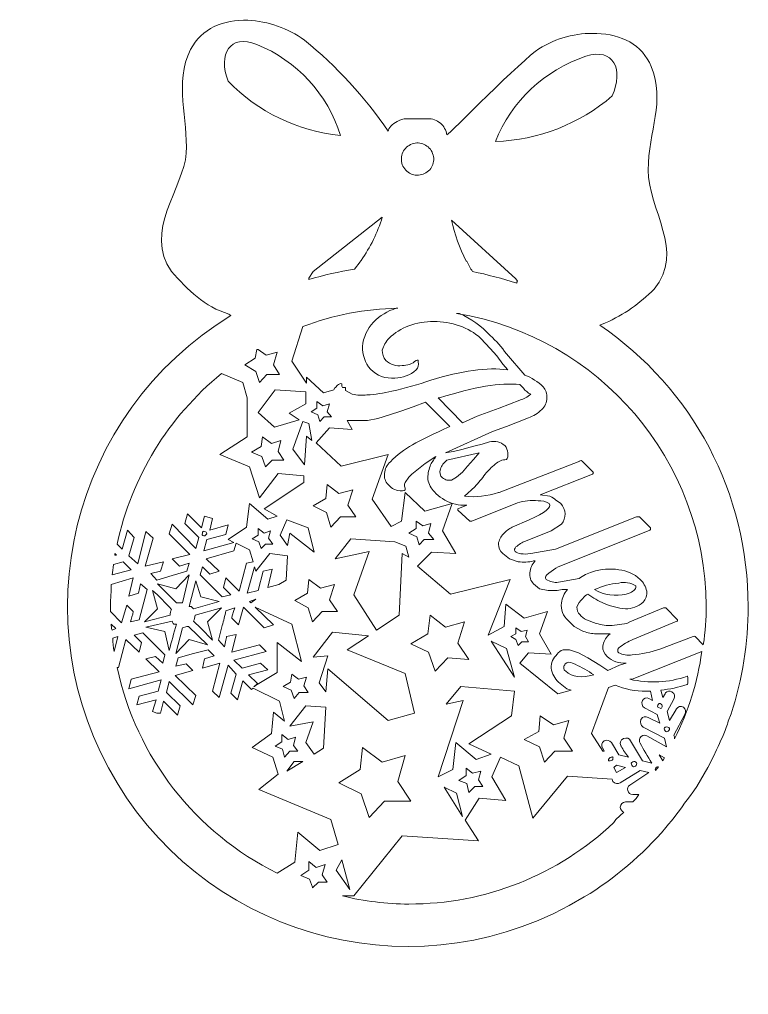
# Model space of a CAD drawing. Header units: millimetres. Extents: x -2.4 to 32.7, y -2.4 to 44.4.
import ezdxf

# ---------------------------------------------------------------- set-up
doc = ezdxf.new("R2010")
doc.units = ezdxf.units.MM
doc.header["$MEASUREMENT"] = 0
doc.layers.add('Layer 1', color=7, linetype='Continuous')

# ---------------------------------------------------------------- blocks, each defined once
blk = doc.blocks.new('block 4')
at = {"layer": 'Layer 1', "lineweight": 0}
for points in [[(8.961, 28.187), (9.031, 28.61), (9.102, 28.61), (9.49, 28.328), (10.019, 28.469), (9.843, 27.869), (10.125, 27.411), (9.525, 27.411), (9.172, 27.023), (8.996, 27.552), (8.467, 27.869), (8.961, 28.187)], [(9.878, 24.871), (9.102, 25.576), (9.913, 26.67), (11.395, 26.564), (11.395, 26), (10.583, 25.541), (11.077, 25.224), (9.878, 24.871)], [(12.629, 25.365), (12.277, 25.365), (12.065, 25.153), (11.959, 25.471), (11.642, 25.612), (11.924, 25.788), (11.924, 26.106), (12.206, 25.894), (12.524, 26), (12.418, 25.612), (12.629, 25.365)], [(11.254, 25.153), (11.536, 25.047), (11.677, 24.236), (11.43, 24.447), (11.324, 23.072), (10.76, 23.812), (11.254, 25.153)], [(9.243, 23.954), (9.313, 24.412), (9.737, 24.095), (10.195, 24.236), (10.054, 23.707), (10.336, 23.283), (9.772, 23.283), (9.454, 22.966), (9.278, 23.46), (8.784, 23.671), (9.243, 23.954)], [(13.794, 20.567), (13.053, 20.567), (12.594, 20.073), (12.382, 20.779), (11.747, 21.096), (12.347, 21.449), (12.418, 22.119), (12.982, 21.696), (13.653, 21.872), (13.406, 21.131), (13.794, 20.567)], [(11.501, 20.038), (11.783, 18.874), (10.619, 19.791), (10.619, 19.791), (10.513, 19.191), (10.16, 19.685), (10.477, 20.426), (11.501, 20.038)], [(17.533, 19.473), (17.074, 19.473), (16.827, 19.226), (16.722, 19.614), (16.334, 19.791), (16.686, 20.002), (16.686, 20.355), (17.004, 20.144), (17.392, 20.249), (17.286, 19.791), (17.533, 19.473)], [(9.807, 19.262), (9.454, 19.262), (9.243, 19.05), (9.137, 19.367), (8.819, 19.509), (9.102, 19.685), (9.102, 20.002), (9.384, 19.791), (9.701, 19.897), (9.596, 19.544), (9.807, 19.262)], [(6.421, 18.168), (6.773, 17.815), (7.232, 17.956), (6.597, 18.556), (7.937, 18.944), (8.043, 19.297), (8.678, 18.979), (8.855, 18.415), (8.537, 18.344), (8.184, 17.004), (7.549, 17.639), (7.444, 17.18), (7.796, 16.827), (7.373, 16.722), (6.844, 17.251), (6.315, 17.78), (6.421, 18.168)], [(16.334, 18.627), (16.016, 18.803), (15.875, 15.84), (14.781, 15.134), (13.688, 16.827), (14.429, 18.909), (12.806, 18.556), (13.547, 19.509), (15.663, 19.367), (16.192, 19.156), (16.334, 18.627)], [(2.223, 18.803), (2.293, 18.732), (2.223, 18.732), (2.223, 18.803)], [(10.513, 18.697), (10.442, 17.533), (10.089, 17.321), (9.56, 17.18), (9.772, 18.062), (9.349, 17.956), (9.102, 17.039), (8.572, 16.898), (8.925, 18.168), (8.996, 17.956), (9.666, 18.803), (10.513, 18.697)], [(5.468, 16.439), (5.186, 16.439), (4.269, 17.357), (5.151, 17.11), (5.786, 17.78), (5.468, 16.439)], [(6.35, 16.722), (7.232, 16.51), (5.997, 16.157), (5.891, 16.263), (5.786, 16.263), (6.103, 17.498), (6.35, 16.722)], [(12.912, 16.016), (12.171, 16.016), (11.712, 15.522), (11.501, 16.192), (10.866, 16.545), (11.465, 16.898), (11.536, 17.568), (12.1, 17.145), (12.771, 17.321), (12.524, 16.581), (12.912, 16.016)], [(8.678, 16.51), (8.996, 16.616), (8.749, 16.439), (8.678, 16.51)], [(16.439, 14.464), (17.251, 14.958), (17.357, 15.84), (18.097, 15.275), (19.015, 15.522), (18.697, 14.499), (19.226, 13.723), (18.203, 13.794), (17.604, 13.159), (17.286, 14.076), (16.439, 14.464)], [(5.468, 15.24), (5.68, 15.311), (5.75, 15.311), (6.667, 14.429), (5.786, 14.676), (5.151, 14.005), (5.468, 15.24)], [(15.346, 10.795), (12.453, 13.264), (12.347, 12.171), (12.03, 12.594), (12.453, 13.899), (11.747, 13.829), (12.665, 15.028), (14.393, 14.852), (13.37, 14.182), (16.157, 13.053), (16.616, 11.148), (15.346, 10.795)], [(21.237, 14.817), (21.484, 14.958), (21.484, 15.24), (21.731, 15.064), (22.013, 15.134), (21.943, 14.817), (22.084, 14.57), (21.766, 14.57), (21.59, 14.393), (21.484, 14.676), (21.237, 14.817)], [(20.285, 14.605), (21.026, 14.252), (21.414, 12.876), (20.285, 14.605)], [(10.654, 12.629), (10.724, 13.017), (11.042, 12.771), (11.43, 12.876), (11.289, 12.453), (11.501, 12.136), (11.077, 12.136), (10.83, 11.853), (10.689, 12.241), (10.301, 12.418), (10.654, 12.629)], [(20.285, 9.172), (19.579, 8.925), (18.591, 9.737), (18.45, 8.431), (17.745, 8.079), (18.944, 11.747), (18.133, 11.571), (18.838, 12.418), (21.414, 12.206), (21.273, 11.007), (19.226, 9.666), (20.285, 9.172)], [(10.619, 10.513), (11.395, 11.501), (12.347, 11.43), (12.241, 9.454), (11.783, 9.172), (11.395, 9.737), (11.747, 10.724), (10.619, 10.513)], [(24.201, 9.313), (23.354, 9.313), (22.86, 8.784), (22.613, 9.525), (21.872, 9.878), (22.578, 10.266), (22.648, 11.007), (23.283, 10.583), (24.024, 10.795), (23.777, 9.948), (24.201, 9.313)], [(11.007, 9.313), (10.619, 9.313), (10.372, 9.031), (10.266, 9.419), (9.913, 9.56), (10.231, 9.772), (10.231, 10.125), (10.548, 9.878), (10.901, 9.984), (10.795, 9.596), (11.007, 9.313)], [(12.982, 7.796), (14.005, 8.431), (14.111, 9.49), (15.064, 8.784), (16.157, 9.102), (15.804, 7.867), (16.439, 6.914), (15.169, 6.914), (14.429, 6.138), (14.041, 7.267), (12.982, 7.796)], [(28.54, 8.855), (28.363, 9.137), (28.61, 8.996), (28.54, 8.855)], [(10.83, 8.819), (11.254, 8.819), (10.477, 8.361), (10.83, 8.819)], [(18.732, 7.902), (19.085, 8.149), (19.085, 8.502), (19.403, 8.255), (19.791, 8.361), (19.685, 7.937), (19.897, 7.62), (19.509, 7.62), (19.226, 7.338), (19.121, 7.761), (18.732, 7.902)], [(26.741, 8.537), (26.317, 8.29), (26.176, 8.537), (26.317, 8.643), (26.741, 8.537)], [(18.909, 6.174), (18.027, 7.585), (18.627, 7.302), (18.909, 6.174)], [(11.712, 2.787), (11.571, 3.175), (11.148, 3.351), (11.536, 3.598), (11.536, 4.022), (11.889, 3.739), (12.312, 3.881), (12.171, 3.387), (12.418, 3.034), (11.994, 3.034), (11.712, 2.752), (11.712, 2.787)], [(13.511, 2.681), (12.841, 3.598), (13.123, 4.092), (13.511, 2.681)]]:
    blk.add_lwpolyline(points, dxfattribs=at)
for points, knots in [([(25.506, 29.774), (25.506, 29.774), (25.788, 29.88), (25.788, 29.88), (25.788, 29.88), (25.788, 29.88), (25.788, 29.88), (26.658, 30.272), (27.448, 30.822), (28.116, 31.503), (29.633, 33.302), (27.834, 35.313), (27.834, 37.218), (27.834, 39.123), (28.681, 40.534), (27.975, 42.192), (27.552, 43.251), (26.529, 43.744), (25.365, 43.78), (24.382, 43.82), (23.411, 43.562), (22.578, 43.039), (21.837, 42.58), (18.239, 38.911), (18.168, 38.911), (18.129, 39.13), (18.017, 39.329), (17.851, 39.476), (17.681, 39.613), (17.469, 39.688), (17.251, 39.687), (17.251, 39.687), (16.228, 39.687), (16.228, 39.687), (16.066, 39.679), (15.908, 39.63), (15.769, 39.546), (15.557, 39.441), (15.346, 39.229), (15.346, 39.088), (14.222, 40.731), (12.868, 42.205), (11.324, 43.462), (10.526, 44.028), (9.585, 44.358), (8.608, 44.415), (7.444, 44.45), (6.385, 44.027), (5.856, 43.004), (5.045, 41.416), (5.75, 39.652), (5.644, 38.029), (5.539, 36.407), (3.563, 34.255), (4.939, 32.35), (5.715, 31.468), (6.526, 30.656), (7.691, 30.304), (7.691, 30.304), (7.691, 30.304), (7.691, 30.304), (7.691, 30.304), (7.796, 30.233), (7.796, 30.233), (0.088, 25.547), (-2.362, 15.5), (2.324, 7.791), (7.01, 0.083), (17.057, -2.367), (24.766, 2.319), (26.238, 3.214), (27.559, 4.336), (28.681, 5.644), (29.034, 6.068), (29.386, 6.526), (29.704, 6.985), (29.704, 6.985), (29.81, 7.126), (29.81, 7.126), (29.81, 7.126), (29.81, 7.126), (29.81, 7.126), (29.81, 7.126), (30.021, 7.408), (30.021, 7.408), (30.021, 7.408), (30.163, 7.62), (30.163, 7.62), (30.163, 7.62), (30.692, 8.537), (30.692, 8.537), (30.692, 8.537), (30.692, 8.537), (30.692, 8.537), (30.692, 8.537), (30.974, 9.066), (30.974, 9.066), (30.974, 9.066), (31.115, 9.384), (31.115, 9.384), (31.313, 9.786), (31.489, 10.198), (31.644, 10.619), (31.644, 10.654), (31.679, 10.689), (31.679, 10.76), (31.679, 10.76), (31.821, 11.112), (31.821, 11.112), (32.361, 12.776), (32.635, 14.514), (32.632, 16.263), (32.651, 21.672), (29.98, 26.736), (25.506, 29.774)], [0, 0, 0, 0, 1, 1, 1, 2, 2, 2, 3, 3, 3, 4, 4, 4, 5, 5, 5, 6, 6, 6, 7, 7, 7, 8, 8, 8, 9, 9, 9, 10, 10, 10, 11, 11, 11, 12, 12, 12, 13, 13, 13, 14, 14, 14, 15, 15, 15, 16, 16, 16, 17, 17, 17, 18, 18, 18, 19, 19, 19, 20, 20, 20, 21, 21, 21, 22, 22, 22, 23, 23, 23, 24, 24, 24, 25, 25, 25, 26, 26, 26, 27, 27, 27, 28, 28, 28, 29, 29, 29, 30, 30, 30, 31, 31, 31, 32, 32, 32, 33, 33, 33, 34, 34, 34, 35, 35, 35, 36, 36, 36, 37, 37, 37, 38, 38, 38, 38]), ([(7.655, 41.487), (7.161, 42.792), (7.761, 43.78), (9.031, 43.251), (10.965, 42.476), (12.444, 40.868), (13.053, 38.876), (11.003, 39.086), (9.093, 40.01), (7.655, 41.487)], [0, 0, 0, 0, 1, 1, 1, 2, 2, 2, 3, 3, 3, 3]), ([(24.836, 42.686), (26.176, 43.109), (26.67, 42.051), (26.106, 40.781), (24.541, 39.432), (22.561, 38.66), (20.496, 38.594), (21.275, 40.527), (22.86, 42.022), (24.836, 42.686)], [0, 0, 0, 0, 1, 1, 1, 2, 2, 2, 3, 3, 3, 3]), ([(16.228, 38.312), (16.382, 38.452), (16.584, 38.528), (16.792, 38.523), (16.993, 38.51), (17.182, 38.422), (17.321, 38.276), (17.462, 38.122), (17.538, 37.92), (17.533, 37.712), (17.527, 37.509), (17.437, 37.318), (17.286, 37.183), (17.129, 37.048), (16.929, 36.973), (16.722, 36.971), (16.519, 36.977), (16.328, 37.067), (16.192, 37.218), (16.037, 37.362), (15.958, 37.571), (15.981, 37.782), (15.987, 37.985), (16.076, 38.177), (16.228, 38.312)], [0, 0, 0, 0, 1, 1, 1, 2, 2, 2, 3, 3, 3, 4, 4, 4, 5, 5, 5, 6, 6, 6, 7, 7, 7, 8, 8, 8, 8]), ([(14.041, 32.879), (14.041, 32.879), (14.041, 32.879), (14.041, 32.879), (14.041, 32.844), (14.005, 32.844), (14.005, 32.808), (14.005, 32.808), (13.723, 32.456), (13.723, 32.456), (12.983, 32.345), (12.252, 32.18), (11.536, 31.962), (11.536, 31.962), (11.536, 32.032), (11.536, 32.032), (11.536, 32.032), (11.747, 32.35), (11.747, 32.35), (11.747, 32.35), (15.064, 34.96), (15.064, 34.96), (14.836, 34.216), (14.49, 33.514), (14.041, 32.879)], [0, 0, 0, 0, 1, 1, 1, 2, 2, 2, 3, 3, 3, 4, 4, 4, 5, 5, 5, 6, 6, 6, 7, 7, 7, 8, 8, 8, 8]), ([(21.484, 31.997), (21.484, 31.997), (21.555, 31.891), (21.555, 31.891), (21.529, 31.862), (21.516, 31.824), (21.519, 31.785), (20.824, 32.011), (20.118, 32.199), (19.403, 32.35), (19.288, 32.502), (19.193, 32.668), (19.121, 32.844), (19.121, 32.844), (19.085, 32.844), (19.085, 32.844), (18.783, 33.476), (18.546, 34.138), (18.38, 34.819), (18.38, 34.819), (21.484, 31.997), (21.484, 31.997)], [0, 0, 0, 0, 1, 1, 1, 2, 2, 2, 3, 3, 3, 4, 4, 4, 5, 5, 5, 6, 6, 6, 7, 7, 7, 7]), ([(15.804, 30.586), (15.804, 30.586), (15.734, 30.586), (15.734, 30.586), (15.319, 30.457), (14.943, 30.226), (14.64, 29.916), (14.337, 29.598), (14.151, 29.188), (14.111, 28.751), (14.098, 28.351), (14.236, 27.96), (14.499, 27.658), (14.801, 27.345), (15.231, 27.189), (15.663, 27.234), (16.039, 27.241), (16.401, 27.379), (16.686, 27.622), (16.791, 27.722), (16.832, 27.872), (16.792, 28.011), (16.792, 28.116), (16.757, 28.116), (16.686, 28.081), (16.506, 27.912), (16.264, 27.823), (16.016, 27.834), (15.733, 27.785), (15.443, 27.877), (15.24, 28.081), (15.117, 28.215), (15.053, 28.393), (15.064, 28.575), (15.122, 28.786), (15.231, 28.98), (15.381, 29.139), (15.651, 29.407), (15.976, 29.612), (16.334, 29.739), (16.718, 29.881), (17.124, 29.953), (17.533, 29.951), (17.954, 29.95), (18.371, 29.878), (18.768, 29.739), (19.147, 29.612), (19.495, 29.408), (19.791, 29.139), (19.791, 29.139), (20.249, 28.646), (20.249, 28.646), (20.249, 28.646), (20.567, 28.293), (20.567, 28.293), (20.567, 28.293), (20.849, 27.905), (20.849, 27.905), (20.849, 27.905), (21.096, 27.622), (21.096, 27.622), (20.108, 27.764), (18.874, 27.587), (17.392, 27.129), (16.779, 26.919), (16.154, 26.742), (15.522, 26.599), (15.129, 26.504), (14.727, 26.445), (14.323, 26.423), (14.087, 26.395), (13.849, 26.407), (13.617, 26.458), (13.617, 26.458), (13.3, 26.635), (13.3, 26.635), (13.3, 26.635), (13.3, 26.776), (13.3, 26.776), (13.3, 26.776), (13.159, 26.776), (13.159, 26.776), (13.159, 26.811), (13.123, 26.811), (13.123, 26.846), (13.123, 26.846), (13.123, 26.952), (13.123, 26.952), (13.088, 26.987), (13.053, 26.952), (13.017, 26.952), (12.945, 26.926), (12.883, 26.876), (12.841, 26.811), (12.806, 26.776), (12.735, 26.705), (12.735, 26.67), (12.735, 26.67), (12.241, 26.529), (12.241, 26.529), (12.241, 26.529), (11.43, 27.27), (11.43, 27.27), (11.43, 27.27), (11.43, 26.987), (11.43, 26.987), (11.43, 26.987), (10.724, 28.046), (10.724, 28.046), (10.724, 28.046), (11.254, 29.704), (11.254, 29.704), (12.707, 30.263), (14.247, 30.562), (15.804, 30.586)], [0, 0, 0, 0, 1, 1, 1, 2, 2, 2, 3, 3, 3, 4, 4, 4, 5, 5, 5, 6, 6, 6, 7, 7, 7, 8, 8, 8, 9, 9, 9, 10, 10, 10, 11, 11, 11, 12, 12, 12, 13, 13, 13, 14, 14, 14, 15, 15, 15, 16, 16, 16, 17, 17, 17, 18, 18, 18, 19, 19, 19, 20, 20, 20, 21, 21, 21, 22, 22, 22, 23, 23, 23, 24, 24, 24, 25, 25, 25, 26, 26, 26, 27, 27, 27, 28, 28, 28, 29, 29, 29, 30, 30, 30, 31, 31, 31, 32, 32, 32, 33, 33, 33, 34, 34, 34, 35, 35, 35, 36, 36, 36, 37, 37, 37, 38, 38, 38, 38]), ([(30.621, 16.298), (30.628, 15.672), (30.581, 15.047), (30.48, 14.429), (30.48, 14.429), (30.092, 14.817), (30.092, 14.817), (30.066, 14.846), (30.022, 14.849), (29.992, 14.823), (29.99, 14.821), (29.988, 14.819), (29.986, 14.817), (29.986, 14.817), (28.399, 14.217), (28.399, 14.217), (27.965, 14.069), (27.515, 13.975), (27.058, 13.935), (26.841, 13.905), (26.619, 13.942), (26.423, 14.041), (26.352, 14.111), (26.352, 14.182), (26.423, 14.287), (26.631, 14.442), (26.856, 14.572), (27.093, 14.676), (27.093, 14.676), (29.21, 15.557), (29.21, 15.557), (29.21, 15.557), (29.245, 15.557), (29.245, 15.557), (29.245, 15.557), (29.245, 15.628), (29.245, 15.628), (29.245, 15.628), (28.681, 16.192), (28.681, 16.192), (28.681, 16.192), (28.575, 16.192), (28.575, 16.192), (28.575, 16.192), (26.952, 15.522), (26.952, 15.522), (26.952, 15.522), (26.811, 15.452), (26.811, 15.452), (26.811, 15.452), (26.106, 15.346), (26.106, 15.346), (25.843, 15.339), (25.581, 15.375), (25.329, 15.452), (25.329, 15.452), (24.871, 15.628), (24.871, 15.628), (24.745, 15.681), (24.636, 15.766), (24.553, 15.875), (24.458, 15.967), (24.406, 16.095), (24.412, 16.228), (24.468, 16.391), (24.565, 16.537), (24.694, 16.651), (24.765, 16.722), (24.836, 16.827), (24.941, 16.863), (25.182, 16.682), (25.443, 16.528), (25.717, 16.404), (26.043, 16.268), (26.389, 16.185), (26.741, 16.157), (27.055, 16.14), (27.362, 16.256), (27.587, 16.475), (27.724, 16.614), (27.79, 16.81), (27.764, 17.004), (27.713, 17.218), (27.603, 17.414), (27.446, 17.568), (27.166, 17.831), (26.806, 17.992), (26.423, 18.027), (25.998, 18.1), (25.561, 18.064), (25.153, 17.921), (24.922, 17.858), (24.707, 17.751), (24.518, 17.604), (24.518, 17.604), (23.53, 17.427), (23.53, 17.427), (23.32, 17.401), (23.107, 17.451), (22.931, 17.568), (22.86, 17.639), (22.895, 17.709), (22.966, 17.78), (23.226, 18.026), (23.54, 18.207), (23.883, 18.309), (23.883, 18.309), (27.905, 19.932), (27.905, 19.932), (27.924, 19.932), (27.94, 19.948), (27.94, 19.967), (27.94, 19.967), (27.94, 20.038), (27.94, 20.038), (27.94, 20.038), (27.411, 20.567), (27.411, 20.567), (27.411, 20.567), (27.27, 20.567), (27.27, 20.567), (27.27, 20.567), (23.389, 19.015), (23.389, 19.015), (23.389, 19.015), (22.19, 18.803), (22.19, 18.803), (21.813, 18.756), (21.566, 18.791), (21.449, 18.909), (21.378, 18.979), (21.414, 19.05), (21.484, 19.121), (21.619, 19.242), (21.774, 19.338), (21.943, 19.403), (21.943, 19.403), (23.177, 19.897), (23.177, 19.897), (23.177, 19.897), (23.671, 20.214), (23.671, 20.214), (23.913, 20.504), (23.898, 20.93), (23.636, 21.202), (23.636, 21.202), (23.389, 21.378), (23.389, 21.378), (23.354, 21.449), (23.248, 21.484), (23.107, 21.555), (23.107, 21.555), (22.648, 21.625), (22.648, 21.625), (22.648, 21.625), (25.153, 22.613), (25.153, 22.613), (25.188, 22.648), (25.188, 22.648), (25.188, 22.684), (25.188, 22.719), (25.224, 22.719), (25.188, 22.719), (25.188, 22.719), (24.659, 23.248), (24.659, 23.248), (24.633, 23.277), (24.589, 23.28), (24.56, 23.254), (24.557, 23.252), (24.555, 23.25), (24.553, 23.248), (24.553, 23.248), (20.673, 21.731), (20.673, 21.731), (20.673, 21.731), (20.637, 21.731), (20.637, 21.731), (20.114, 21.564), (19.562, 21.504), (19.015, 21.555), (19.015, 21.555), (19.509, 22.013), (19.509, 22.013), (19.684, 22.204), (19.849, 22.405), (20.002, 22.613), (20.149, 22.795), (20.315, 22.96), (20.496, 23.107), (20.643, 23.237), (20.83, 23.311), (21.026, 23.319), (21.096, 23.389), (21.096, 23.495), (21.096, 23.636), (21.081, 23.764), (21.032, 23.886), (20.955, 23.989), (20.753, 24.167), (20.475, 24.233), (20.214, 24.165), (19.226, 23.883), (18.521, 23.707), (18.097, 23.636), (18.097, 23.636), (18.097, 23.636), (18.097, 23.636), (18.097, 23.636), (20.355, 24.659), (20.355, 24.659), (20.355, 24.659), (21.026, 24.906), (21.026, 24.906), (21.026, 24.906), (22.084, 25.329), (22.084, 25.329), (22.323, 25.408), (22.54, 25.541), (22.719, 25.717), (22.879, 25.861), (22.969, 26.067), (22.966, 26.282), (22.978, 26.475), (22.915, 26.664), (22.789, 26.811), (22.538, 27.058), (22.237, 27.251), (21.908, 27.376), (21.908, 27.376), (21.026, 28.399), (21.026, 28.399), (20.791, 28.713), (20.532, 29.008), (20.249, 29.281), (19.828, 29.725), (19.325, 30.085), (18.768, 30.339), (18.768, 30.339), (18.627, 30.339), (18.627, 30.339), (25.511, 29.205), (30.576, 23.275), (30.621, 16.298)], [0, 0, 0, 0, 1, 1, 1, 2, 2, 2, 3, 3, 3, 4, 4, 4, 5, 5, 5, 6, 6, 6, 7, 7, 7, 8, 8, 8, 9, 9, 9, 10, 10, 10, 11, 11, 11, 12, 12, 12, 13, 13, 13, 14, 14, 14, 15, 15, 15, 16, 16, 16, 17, 17, 17, 18, 18, 18, 19, 19, 19, 20, 20, 20, 21, 21, 21, 22, 22, 22, 23, 23, 23, 24, 24, 24, 25, 25, 25, 26, 26, 26, 27, 27, 27, 28, 28, 28, 29, 29, 29, 30, 30, 30, 31, 31, 31, 32, 32, 32, 33, 33, 33, 34, 34, 34, 35, 35, 35, 36, 36, 36, 37, 37, 37, 38, 38, 38, 39, 39, 39, 40, 40, 40, 41, 41, 41, 42, 42, 42, 43, 43, 43, 44, 44, 44, 45, 45, 45, 46, 46, 46, 47, 47, 47, 48, 48, 48, 49, 49, 49, 50, 50, 50, 51, 51, 51, 52, 52, 52, 53, 53, 53, 54, 54, 54, 55, 55, 55, 56, 56, 56, 57, 57, 57, 58, 58, 58, 59, 59, 59, 60, 60, 60, 61, 61, 61, 62, 62, 62, 63, 63, 63, 64, 64, 64, 65, 65, 65, 66, 66, 66, 67, 67, 67, 68, 68, 68, 69, 69, 69, 70, 70, 70, 71, 71, 71, 72, 72, 72, 73, 73, 73, 74, 74, 74, 75, 75, 75, 76, 76, 76, 77, 77, 77, 78, 78, 78, 79, 79, 79, 80, 80, 80, 81, 81, 81, 81]), ([(7.338, 27.446), (7.338, 27.446), (8.361, 27.023), (8.361, 27.023), (8.361, 27.023), (8.572, 26.282), (8.572, 26.282), (8.572, 26.282), (8.572, 24.412), (8.572, 24.412), (8.572, 24.412), (7.267, 23.566), (7.267, 23.566), (7.267, 23.566), (8.678, 22.966), (8.678, 22.966), (8.678, 22.966), (9.172, 21.484), (9.172, 21.484), (9.172, 21.484), (10.054, 22.648), (10.054, 22.648), (10.054, 22.648), (11.289, 22.542), (11.289, 22.542), (11.289, 22.542), (11.289, 22.225), (11.289, 22.225), (11.289, 22.225), (9.384, 20.955), (9.384, 20.955), (9.384, 20.955), (10.019, 20.602), (10.019, 20.602), (10.019, 20.602), (9.56, 20.461), (9.56, 20.461), (9.56, 20.461), (8.678, 21.202), (8.678, 21.202), (8.678, 21.202), (8.537, 20.073), (8.537, 20.073), (8.537, 20.073), (7.655, 19.473), (7.655, 19.473), (7.655, 19.473), (7.937, 19.332), (7.937, 19.332), (7.937, 19.332), (6.491, 18.944), (6.491, 18.944), (6.491, 18.944), (6.632, 19.473), (6.632, 19.473), (6.632, 19.473), (7.549, 19.72), (7.549, 19.72), (7.549, 19.72), (7.655, 20.179), (7.655, 20.179), (7.655, 20.179), (6.773, 19.932), (6.773, 19.932), (6.773, 19.932), (6.914, 20.496), (6.914, 20.496), (6.914, 20.496), (6.526, 20.602), (6.526, 20.602), (6.526, 20.602), (6.385, 20.038), (6.385, 20.038), (6.385, 20.038), (5.715, 20.708), (5.715, 20.708), (5.715, 20.708), (5.574, 20.249), (5.574, 20.249), (5.574, 20.249), (6.244, 19.579), (6.244, 19.579), (6.244, 19.579), (6.103, 19.05), (6.103, 19.05), (6.103, 19.05), (4.974, 20.214), (4.974, 20.214), (4.974, 20.214), (4.833, 19.756), (4.833, 19.756), (4.833, 19.756), (5.821, 18.768), (5.821, 18.768), (5.821, 18.768), (4.974, 18.556), (4.974, 18.556), (4.974, 18.556), (5.327, 18.203), (5.327, 18.203), (5.327, 18.203), (5.786, 18.344), (5.786, 18.344), (5.786, 18.344), (5.68, 17.956), (5.68, 17.956), (5.68, 17.956), (4.974, 17.745), (4.974, 17.745), (4.974, 17.745), (4.233, 17.533), (4.233, 17.533), (4.233, 17.533), (3.951, 17.851), (3.951, 17.851), (3.951, 17.851), (4.41, 17.956), (4.41, 17.956), (4.41, 17.956), (4.551, 18.415), (4.551, 18.415), (4.551, 18.415), (3.669, 18.203), (3.669, 18.203), (3.669, 18.203), (4.057, 19.544), (4.057, 19.544), (4.057, 19.544), (3.704, 19.861), (3.704, 19.861), (3.704, 19.861), (3.316, 18.309), (3.316, 18.309), (3.316, 18.309), (2.893, 18.697), (2.893, 18.697), (2.893, 18.697), (3.14, 19.579), (3.14, 19.579), (3.14, 19.579), (2.822, 19.932), (2.822, 19.932), (2.822, 19.932), (2.575, 19.015), (2.575, 19.015), (2.575, 19.015), (2.328, 19.262), (2.328, 19.262), (3.021, 22.479), (4.787, 25.366), (7.338, 27.446)], [0, 0, 0, 0, 1, 1, 1, 2, 2, 2, 3, 3, 3, 4, 4, 4, 5, 5, 5, 6, 6, 6, 7, 7, 7, 8, 8, 8, 9, 9, 9, 10, 10, 10, 11, 11, 11, 12, 12, 12, 13, 13, 13, 14, 14, 14, 15, 15, 15, 16, 16, 16, 17, 17, 17, 18, 18, 18, 19, 19, 19, 20, 20, 20, 21, 21, 21, 22, 22, 22, 23, 23, 23, 24, 24, 24, 25, 25, 25, 26, 26, 26, 27, 27, 27, 28, 28, 28, 29, 29, 29, 30, 30, 30, 31, 31, 31, 32, 32, 32, 33, 33, 33, 34, 34, 34, 35, 35, 35, 36, 36, 36, 37, 37, 37, 38, 38, 38, 39, 39, 39, 40, 40, 40, 41, 41, 41, 42, 42, 42, 43, 43, 43, 44, 44, 44, 45, 45, 45, 46, 46, 46, 47, 47, 47, 48, 48, 48, 49, 49, 49, 50, 50, 50, 50]), ([(17.745, 26.282), (17.745, 26.282), (17.815, 26.282), (17.815, 26.282), (19.473, 26.811), (20.743, 27.023), (21.661, 26.917), (21.661, 26.917), (21.837, 26.741), (21.837, 26.741), (21.934, 26.623), (22.054, 26.527), (22.19, 26.458), (22.039, 26.322), (21.857, 26.225), (21.661, 26.176), (21.661, 26.176), (20.673, 25.788), (20.673, 25.788), (20.673, 25.788), (19.614, 25.4), (19.614, 25.4), (19.614, 25.4), (18.909, 25.082), (18.909, 25.082), (18.909, 25.082), (17.745, 26.282), (17.745, 26.282)], [0, 0, 0, 0, 1, 1, 1, 2, 2, 2, 3, 3, 3, 4, 4, 4, 5, 5, 5, 6, 6, 6, 7, 7, 7, 8, 8, 8, 9, 9, 9, 9]), ([(23.495, 12.065), (23.495, 12.065), (21.661, 13.547), (21.661, 13.547), (21.661, 13.547), (22.084, 14.041), (22.084, 14.041), (22.084, 14.041), (23.177, 13.97), (23.177, 13.97), (23.177, 13.97), (22.613, 14.958), (22.613, 14.958), (22.613, 14.958), (23.001, 16.016), (23.001, 16.016), (23.001, 16.016), (21.872, 15.699), (21.872, 15.699), (21.872, 15.699), (20.99, 16.369), (20.99, 16.369), (20.99, 16.369), (20.92, 15.311), (20.92, 15.311), (20.92, 15.311), (20.144, 14.887), (20.144, 14.887), (20.144, 14.887), (21.202, 17.568), (21.202, 17.568), (21.202, 17.568), (18.344, 16.863), (18.344, 16.863), (18.344, 16.863), (16.757, 18.203), (16.757, 18.203), (16.757, 18.203), (17.427, 18.874), (17.427, 18.874), (17.427, 18.874), (18.591, 18.803), (18.591, 18.803), (18.591, 18.803), (17.956, 19.897), (17.956, 19.897), (17.956, 19.897), (18.415, 21.202), (18.415, 21.202), (18.415, 21.202), (17.11, 20.849), (17.11, 20.849), (17.11, 20.849), (16.157, 21.731), (16.157, 21.731), (16.157, 21.731), (15.981, 20.355), (15.981, 20.355), (15.981, 20.355), (15.487, 20.108), (15.487, 20.108), (15.487, 20.108), (14.57, 21.414), (14.57, 21.414), (14.57, 21.414), (15.346, 23.566), (15.346, 23.566), (15.346, 23.566), (13.088, 23.001), (13.088, 23.001), (13.088, 23.001), (11.889, 24.13), (11.889, 24.13), (11.889, 24.13), (12.524, 24.836), (12.524, 24.836), (12.524, 24.836), (13.617, 24.765), (13.617, 24.765), (13.617, 24.765), (13.37, 25.188), (13.37, 25.188), (13.37, 25.188), (14.358, 25.188), (14.358, 25.188), (14.358, 25.188), (14.852, 25.294), (14.852, 25.294), (14.852, 25.294), (15.416, 25.471), (15.416, 25.471), (15.416, 25.471), (15.946, 25.647), (15.946, 25.647), (15.946, 25.647), (16.545, 25.859), (16.545, 25.859), (16.545, 25.859), (17.145, 26.07), (17.145, 26.07), (17.145, 26.07), (18.309, 24.906), (18.309, 24.906), (17.533, 24.553), (16.933, 24.271), (16.51, 24.024), (16.116, 23.812), (15.759, 23.538), (15.452, 23.213), (15.285, 23.07), (15.183, 22.867), (15.169, 22.648), (15.138, 22.454), (15.204, 22.256), (15.346, 22.119), (15.46, 21.973), (15.623, 21.873), (15.804, 21.837), (15.981, 21.802), (16.122, 21.802), (16.157, 21.872), (16.157, 21.872), (16.157, 21.943), (16.157, 21.943), (16.157, 21.978), (16.122, 22.013), (16.122, 22.049), (16.12, 22.109), (16.132, 22.17), (16.157, 22.225), (16.157, 22.225), (16.334, 22.472), (16.334, 22.472), (16.726, 22.854), (17.165, 23.186), (17.639, 23.46), (17.525, 23.32), (17.43, 23.166), (17.357, 23.001), (17.281, 22.798), (17.245, 22.583), (17.251, 22.366), (17.293, 22.138), (17.404, 21.929), (17.568, 21.766), (17.68, 21.64), (17.811, 21.533), (17.956, 21.449), (18.254, 21.235), (18.613, 21.124), (18.979, 21.131), (18.979, 21.131), (19.121, 21.131), (19.121, 21.131), (19.121, 21.131), (18.697, 20.955), (18.697, 20.955), (18.697, 20.955), (18.697, 20.955), (18.697, 20.955), (18.697, 20.955), (18.697, 20.884), (18.697, 20.884), (18.697, 20.884), (19.262, 20.355), (19.262, 20.355), (19.262, 20.355), (19.367, 20.355), (19.367, 20.355), (19.367, 20.355), (21.555, 21.237), (21.555, 21.237), (21.874, 21.337), (22.209, 21.373), (22.542, 21.343), (22.73, 21.362), (22.918, 21.312), (23.072, 21.202), (23.213, 21.026), (22.895, 20.779), (22.119, 20.426), (22.119, 20.426), (21.308, 20.073), (21.308, 20.073), (21.151, 19.991), (21.008, 19.883), (20.884, 19.756), (20.755, 19.619), (20.669, 19.447), (20.637, 19.262), (20.642, 19.086), (20.718, 18.92), (20.849, 18.803), (20.849, 18.803), (21.167, 18.556), (21.167, 18.556), (21.167, 18.556), (21.59, 18.415), (21.59, 18.415), (21.837, 18.376), (22.089, 18.388), (22.331, 18.45), (22.331, 18.45), (22.401, 18.45), (22.401, 18.45), (22.256, 18.296), (22.169, 18.097), (22.154, 17.886), (22.123, 17.691), (22.189, 17.493), (22.331, 17.357), (22.331, 17.357), (22.613, 17.11), (22.613, 17.11), (22.613, 17.11), (23.036, 17.039), (23.036, 17.039), (23.26, 17.018), (23.486, 17.03), (23.707, 17.074), (23.707, 17.074), (23.954, 17.074), (23.954, 17.074), (23.797, 16.896), (23.699, 16.675), (23.671, 16.439), (23.621, 16.121), (23.742, 15.8), (23.989, 15.593), (23.989, 15.593), (24.271, 15.311), (24.271, 15.311), (24.271, 15.311), (24.659, 15.099), (24.659, 15.099), (24.85, 15.019), (25.053, 14.971), (25.259, 14.958), (25.259, 14.958), (26, 14.958), (26, 14.958), (26, 14.958), (25.929, 14.887), (25.929, 14.887), (25.783, 14.744), (25.684, 14.559), (25.647, 14.358), (25.65, 14.172), (25.726, 13.994), (25.859, 13.864), (26.106, 13.634), (26.439, 13.519), (26.776, 13.547), (26.776, 13.547), (26.458, 13.441), (26.458, 13.441), (26.458, 13.441), (25.894, 13.194), (25.894, 13.194), (25.894, 13.194), (25.506, 13.441), (25.506, 13.441), (25.506, 13.441), (24.941, 13.794), (24.941, 13.794), (24.941, 13.794), (24.483, 14.041), (24.483, 14.041), (24.483, 14.041), (24.059, 14.182), (24.059, 14.182), (24.059, 14.182), (23.742, 14.182), (23.742, 14.182), (23.628, 14.143), (23.529, 14.069), (23.46, 13.97), (23.27, 13.8), (23.166, 13.554), (23.177, 13.3), (23.214, 13.042), (23.339, 12.806), (23.53, 12.629), (23.53, 12.629), (23.918, 12.312), (23.918, 12.312), (23.918, 12.312), (24.13, 12.241), (24.13, 12.241), (24.13, 12.241), (23.495, 12.065), (23.495, 12.065)], [0, 0, 0, 0, 1, 1, 1, 2, 2, 2, 3, 3, 3, 4, 4, 4, 5, 5, 5, 6, 6, 6, 7, 7, 7, 8, 8, 8, 9, 9, 9, 10, 10, 10, 11, 11, 11, 12, 12, 12, 13, 13, 13, 14, 14, 14, 15, 15, 15, 16, 16, 16, 17, 17, 17, 18, 18, 18, 19, 19, 19, 20, 20, 20, 21, 21, 21, 22, 22, 22, 23, 23, 23, 24, 24, 24, 25, 25, 25, 26, 26, 26, 27, 27, 27, 28, 28, 28, 29, 29, 29, 30, 30, 30, 31, 31, 31, 32, 32, 32, 33, 33, 33, 34, 34, 34, 35, 35, 35, 36, 36, 36, 37, 37, 37, 38, 38, 38, 39, 39, 39, 40, 40, 40, 41, 41, 41, 42, 42, 42, 43, 43, 43, 44, 44, 44, 45, 45, 45, 46, 46, 46, 47, 47, 47, 48, 48, 48, 49, 49, 49, 50, 50, 50, 51, 51, 51, 52, 52, 52, 53, 53, 53, 54, 54, 54, 55, 55, 55, 56, 56, 56, 57, 57, 57, 58, 58, 58, 59, 59, 59, 60, 60, 60, 61, 61, 61, 62, 62, 62, 63, 63, 63, 64, 64, 64, 65, 65, 65, 66, 66, 66, 67, 67, 67, 68, 68, 68, 69, 69, 69, 70, 70, 70, 71, 71, 71, 72, 72, 72, 73, 73, 73, 74, 74, 74, 75, 75, 75, 76, 76, 76, 77, 77, 77, 78, 78, 78, 79, 79, 79, 80, 80, 80, 81, 81, 81, 82, 82, 82, 83, 83, 83, 84, 84, 84, 85, 85, 85, 86, 86, 86, 87, 87, 87, 88, 88, 88, 89, 89, 89, 90, 90, 90, 91, 91, 91, 92, 92, 92, 93, 93, 93, 94, 94, 94, 95, 95, 95, 96, 96, 96, 97, 97, 97, 97]), ([(17.851, 22.86), (17.908, 23.031), (18.02, 23.18), (18.168, 23.283), (18.168, 23.283), (19.72, 23.636), (19.72, 23.636), (19.72, 23.636), (19.438, 23.319), (19.438, 23.319), (19.438, 23.319), (19.156, 23.001), (19.156, 23.001), (19.156, 23.001), (18.909, 22.719), (18.909, 22.719), (18.909, 22.719), (18.627, 22.472), (18.627, 22.472), (18.627, 22.472), (18.38, 22.331), (18.38, 22.331), (18.38, 22.331), (18.168, 22.331), (18.168, 22.331), (18.097, 22.331), (18.027, 22.401), (17.956, 22.437), (17.838, 22.543), (17.796, 22.711), (17.851, 22.86)], [0, 0, 0, 0, 1, 1, 1, 2, 2, 2, 3, 3, 3, 4, 4, 4, 5, 5, 5, 6, 6, 6, 7, 7, 7, 8, 8, 8, 9, 9, 9, 10, 10, 10, 10]), ([(6.421, 19.791), (6.421, 19.861), (6.491, 19.897), (6.526, 19.861), (6.585, 19.861), (6.632, 19.814), (6.632, 19.756), (6.632, 19.756), (6.632, 19.756), (6.632, 19.756), (6.607, 19.698), (6.554, 19.657), (6.491, 19.65), (6.421, 19.685), (6.385, 19.72), (6.421, 19.791)], [0, 0, 0, 0, 1, 1, 1, 2, 2, 2, 3, 3, 3, 4, 4, 4, 5, 5, 5, 5]), ([(2.152, 18.274), (2.152, 18.274), (2.611, 18.415), (2.611, 18.415), (2.611, 18.415), (2.999, 18.027), (2.999, 18.027), (2.999, 18.027), (2.081, 17.78), (2.081, 17.78), (2.117, 17.921), (2.117, 18.097), (2.152, 18.274)], [0, 0, 0, 0, 1, 1, 1, 2, 2, 2, 3, 3, 3, 4, 4, 4, 4]), ([(2.787, 16.334), (2.787, 16.334), (2.54, 15.487), (2.54, 15.487), (2.54, 15.487), (2.011, 16.016), (2.011, 16.016), (2.011, 16.016), (2.011, 16.298), (2.011, 16.298), (2.011, 16.651), (2.046, 17.004), (2.046, 17.321), (2.046, 17.321), (3.104, 17.639), (3.104, 17.639), (3.104, 17.639), (2.893, 16.757), (2.893, 16.757), (2.893, 16.757), (3.351, 16.898), (3.351, 16.898), (3.351, 16.898), (3.457, 17.357), (3.457, 17.357), (3.457, 17.357), (3.775, 17.074), (3.775, 17.074), (3.775, 17.074), (3.387, 15.628), (3.387, 15.628), (3.387, 15.628), (2.963, 15.522), (2.963, 15.522), (3.02, 15.684), (3.068, 15.849), (3.104, 16.016), (3.104, 16.016), (2.787, 16.334), (2.787, 16.334)], [0, 0, 0, 0, 1, 1, 1, 2, 2, 2, 3, 3, 3, 4, 4, 4, 5, 5, 5, 6, 6, 6, 7, 7, 7, 8, 8, 8, 9, 9, 9, 10, 10, 10, 11, 11, 11, 12, 12, 12, 13, 13, 13, 13]), ([(25.259, 17.074), (25.626, 17.245), (26.02, 17.352), (26.423, 17.392), (26.702, 17.452), (26.993, 17.402), (27.234, 17.251), (27.234, 17.251), (27.234, 17.18), (27.234, 17.18), (27.199, 17.039), (27.058, 16.933), (26.776, 16.863), (26.262, 16.734), (25.718, 16.81), (25.259, 17.074)], [0, 0, 0, 0, 1, 1, 1, 2, 2, 2, 3, 3, 3, 4, 4, 4, 5, 5, 5, 5]), ([(4.269, 16.157), (4.269, 16.157), (4.022, 17.039), (4.022, 17.039), (4.345, 16.751), (4.651, 16.445), (4.939, 16.122), (4.895, 16.034), (4.871, 15.938), (4.868, 15.84), (4.868, 15.84), (3.634, 15.522), (3.634, 15.522), (3.634, 15.522), (4.269, 16.157), (4.269, 16.157)], [0, 0, 0, 0, 1, 1, 1, 2, 2, 2, 3, 3, 3, 4, 4, 4, 5, 5, 5, 5]), ([(6.914, 14.64), (6.597, 14.958), (6.315, 15.275), (5.997, 15.557), (6.037, 15.647), (6.061, 15.742), (6.068, 15.84), (6.068, 15.84), (7.338, 16.192), (7.338, 16.192), (7.338, 16.192), (6.667, 15.522), (6.667, 15.522), (6.667, 15.522), (6.914, 14.64), (6.914, 14.64)], [0, 0, 0, 0, 1, 1, 1, 2, 2, 2, 3, 3, 3, 4, 4, 4, 5, 5, 5, 5]), ([(8.643, 12.982), (8.643, 12.982), (9.56, 13.229), (9.56, 13.229), (9.56, 13.229), (9.208, 13.547), (9.208, 13.547), (9.208, 13.547), (8.326, 13.3), (8.326, 13.3), (8.326, 13.3), (7.937, 13.688), (7.937, 13.688), (7.937, 13.688), (9.49, 14.111), (9.49, 14.111), (9.49, 14.111), (9.172, 14.429), (9.172, 14.429), (9.172, 14.429), (7.832, 14.076), (7.832, 14.076), (7.832, 14.076), (8.043, 14.922), (8.043, 14.922), (8.043, 14.922), (7.585, 14.817), (7.585, 14.817), (7.585, 14.817), (7.514, 14.534), (7.479, 14.323), (7.479, 14.323), (7.197, 14.64), (7.197, 14.64), (7.197, 14.64), (7.373, 15.346), (7.373, 15.346), (7.444, 15.578), (7.503, 15.813), (7.549, 16.051), (7.549, 16.051), (7.973, 16.192), (7.973, 16.192), (7.902, 15.981), (7.832, 15.699), (7.832, 15.699), (7.832, 15.699), (8.149, 15.381), (8.149, 15.381), (8.149, 15.381), (8.396, 16.228), (8.396, 16.228), (8.396, 16.228), (9.384, 15.24), (9.384, 15.24), (9.384, 15.24), (9.843, 15.381), (9.843, 15.381), (9.843, 15.381), (8.961, 16.228), (8.961, 16.228), (8.961, 16.228), (10.724, 15.416), (10.724, 15.416), (10.724, 15.416), (11.183, 13.617), (11.183, 13.617), (11.183, 13.617), (10.019, 14.534), (10.019, 14.534), (10.019, 14.534), (10.019, 13.088), (10.019, 13.088), (10.019, 13.088), (8.89, 12.418), (8.89, 12.418), (8.89, 12.418), (8.925, 12.418), (8.925, 12.418), (8.925, 12.418), (9.066, 12.559), (9.066, 12.559), (9.066, 12.559), (8.643, 12.982), (8.643, 12.982)], [0, 0, 0, 0, 1, 1, 1, 2, 2, 2, 3, 3, 3, 4, 4, 4, 5, 5, 5, 6, 6, 6, 7, 7, 7, 8, 8, 8, 9, 9, 9, 10, 10, 10, 11, 11, 11, 12, 12, 12, 13, 13, 13, 14, 14, 14, 15, 15, 15, 16, 16, 16, 17, 17, 17, 18, 18, 18, 19, 19, 19, 20, 20, 20, 21, 21, 21, 22, 22, 22, 23, 23, 23, 24, 24, 24, 25, 25, 25, 26, 26, 26, 27, 27, 27, 28, 28, 28, 28]), ([(4.974, 15.557), (4.984, 15.505), (5.008, 15.456), (5.045, 15.416), (5.045, 15.416), (5.186, 15.416), (5.186, 15.416), (5.045, 14.993), (4.939, 14.57), (4.833, 14.146), (4.833, 14.146), (4.621, 15.064), (4.621, 15.064), (4.621, 15.064), (3.704, 15.275), (3.704, 15.275), (3.704, 15.275), (4.974, 15.557), (4.974, 15.557)], [0, 0, 0, 0, 1, 1, 1, 2, 2, 2, 3, 3, 3, 4, 4, 4, 5, 5, 5, 6, 6, 6, 6]), ([(2.046, 15.416), (2.046, 15.416), (2.258, 15.205), (2.258, 15.205), (2.258, 15.205), (2.081, 15.134), (2.081, 15.134), (2.052, 15.225), (2.04, 15.321), (2.046, 15.416)], [0, 0, 0, 0, 1, 1, 1, 2, 2, 2, 3, 3, 3, 3]), ([(2.328, 13.335), (2.328, 13.335), (2.399, 13.335), (2.399, 13.335), (2.399, 13.335), (2.752, 14.676), (2.752, 14.676), (2.752, 14.676), (3.387, 14.076), (3.387, 14.076), (3.387, 14.076), (3.493, 14.534), (3.493, 14.534), (3.493, 14.534), (3.14, 14.887), (3.14, 14.887), (3.14, 14.887), (3.563, 14.993), (3.563, 14.993), (3.563, 14.993), (4.092, 14.464), (4.092, 14.464), (4.092, 14.464), (4.621, 13.935), (4.621, 13.935), (4.621, 13.935), (4.516, 13.547), (4.516, 13.547), (4.516, 13.547), (4.163, 13.864), (4.163, 13.864), (4.163, 13.864), (3.704, 13.758), (3.704, 13.758), (3.704, 13.758), (4.339, 13.123), (4.339, 13.123), (4.339, 13.123), (2.999, 12.771), (2.999, 12.771), (2.999, 12.771), (2.893, 12.312), (2.893, 12.312), (2.893, 12.312), (4.445, 12.735), (4.445, 12.735), (4.445, 12.735), (4.304, 12.206), (4.304, 12.206), (4.304, 12.206), (3.387, 11.959), (3.387, 11.959), (3.387, 11.959), (3.281, 11.536), (3.281, 11.536), (3.281, 11.536), (4.198, 11.783), (4.198, 11.783), (4.198, 11.783), (4.022, 11.218), (4.022, 11.218), (4.022, 11.218), (4.233, 11.148), (4.233, 11.148), (4.233, 11.148), (4.41, 11.148), (4.41, 11.148), (4.41, 11.148), (4.551, 11.712), (4.551, 11.712), (4.551, 11.712), (5.221, 11.042), (5.221, 11.042), (5.221, 11.042), (5.362, 11.501), (5.362, 11.501), (5.362, 11.501), (4.692, 12.136), (4.692, 12.136), (4.692, 12.136), (4.833, 12.665), (4.833, 12.665), (4.833, 12.665), (5.962, 11.536), (5.962, 11.536), (5.962, 11.536), (6.103, 11.994), (6.103, 11.994), (6.103, 11.994), (5.115, 12.947), (5.115, 12.947), (5.115, 12.947), (5.962, 13.194), (5.962, 13.194), (5.962, 13.194), (5.644, 13.511), (5.644, 13.511), (5.644, 13.511), (5.151, 13.406), (5.151, 13.406), (5.151, 13.406), (5.256, 13.794), (5.256, 13.794), (5.256, 13.794), (5.997, 14.005), (5.997, 14.005), (5.997, 14.005), (6.703, 14.182), (6.703, 14.182), (6.703, 14.182), (6.985, 13.899), (6.985, 13.899), (6.985, 13.899), (6.526, 13.758), (6.526, 13.758), (6.526, 13.758), (6.421, 13.3), (6.421, 13.3), (6.421, 13.3), (7.267, 13.547), (7.267, 13.547), (7.267, 13.547), (6.914, 12.206), (6.914, 12.206), (6.914, 12.206), (7.232, 11.889), (7.232, 11.889), (7.232, 11.889), (7.655, 13.441), (7.655, 13.441), (7.655, 13.441), (8.043, 13.017), (8.043, 13.017), (8.043, 13.017), (7.796, 12.1), (7.796, 12.1), (7.796, 12.1), (8.114, 11.783), (8.114, 11.783), (8.114, 11.783), (8.361, 12.7), (8.361, 12.7), (8.361, 12.7), (8.784, 12.277), (8.784, 12.277), (8.784, 12.277), (8.855, 12.347), (8.855, 12.347), (8.855, 12.347), (10.125, 11.712), (10.125, 11.712), (10.125, 11.712), (10.372, 10.76), (10.372, 10.76), (10.372, 10.76), (9.843, 11.183), (9.843, 11.183), (9.843, 11.183), (9.737, 10.16), (9.737, 10.16), (9.737, 10.16), (8.819, 9.49), (8.819, 9.49), (8.819, 9.49), (9.807, 9.031), (9.807, 9.031), (9.807, 9.031), (10.054, 8.22), (10.054, 8.22), (10.054, 8.22), (9.137, 7.479), (9.137, 7.479), (9.137, 7.479), (12.594, 6.032), (12.594, 6.032), (12.594, 6.032), (12.947, 4.833), (12.947, 4.833), (12.947, 4.833), (12.065, 4.551), (12.065, 4.551), (12.065, 4.551), (11.007, 5.433), (11.007, 5.433), (11.007, 5.433), (10.866, 3.986), (10.866, 3.986), (10.866, 3.986), (10.019, 3.457), (10.019, 3.457), (6.079, 5.4), (3.246, 9.039), (2.328, 13.335)], [0, 0, 0, 0, 1, 1, 1, 2, 2, 2, 3, 3, 3, 4, 4, 4, 5, 5, 5, 6, 6, 6, 7, 7, 7, 8, 8, 8, 9, 9, 9, 10, 10, 10, 11, 11, 11, 12, 12, 12, 13, 13, 13, 14, 14, 14, 15, 15, 15, 16, 16, 16, 17, 17, 17, 18, 18, 18, 19, 19, 19, 20, 20, 20, 21, 21, 21, 22, 22, 22, 23, 23, 23, 24, 24, 24, 25, 25, 25, 26, 26, 26, 27, 27, 27, 28, 28, 28, 29, 29, 29, 30, 30, 30, 31, 31, 31, 32, 32, 32, 33, 33, 33, 34, 34, 34, 35, 35, 35, 36, 36, 36, 37, 37, 37, 38, 38, 38, 39, 39, 39, 40, 40, 40, 41, 41, 41, 42, 42, 42, 43, 43, 43, 44, 44, 44, 45, 45, 45, 46, 46, 46, 47, 47, 47, 48, 48, 48, 49, 49, 49, 50, 50, 50, 51, 51, 51, 52, 52, 52, 53, 53, 53, 54, 54, 54, 55, 55, 55, 56, 56, 56, 57, 57, 57, 58, 58, 58, 59, 59, 59, 60, 60, 60, 61, 61, 61, 62, 62, 62, 63, 63, 63, 64, 64, 64, 64]), ([(2.117, 14.746), (2.117, 14.746), (2.364, 14.817), (2.364, 14.817), (2.364, 14.817), (2.187, 14.111), (2.187, 14.111), (2.146, 14.32), (2.123, 14.533), (2.117, 14.746)], [0, 0, 0, 0, 1, 1, 1, 2, 2, 2, 3, 3, 3, 3]), ([(29.104, 9.913), (29.096, 9.972), (29.084, 10.031), (29.069, 10.089), (29.069, 10.089), (29.598, 11.077), (29.598, 11.077), (29.662, 11.197), (29.633, 11.345), (29.527, 11.43), (29.411, 11.501), (29.259, 11.465), (29.188, 11.349), (29.183, 11.341), (29.179, 11.333), (29.175, 11.324), (29.175, 11.324), (28.857, 10.795), (28.857, 10.795), (28.857, 10.795), (28.751, 11.218), (28.751, 11.218), (28.751, 11.218), (29.069, 11.818), (29.069, 11.818), (29.14, 11.934), (29.104, 12.086), (28.987, 12.158), (28.98, 12.163), (28.971, 12.167), (28.963, 12.171), (28.866, 12.236), (28.734, 12.21), (28.669, 12.113), (28.659, 12.098), (28.651, 12.082), (28.646, 12.065), (28.646, 12.065), (28.54, 11.889), (28.54, 11.889), (28.54, 11.889), (28.434, 12.241), (28.434, 12.241), (28.866, 12.292), (29.291, 12.387), (29.704, 12.524), (29.723, 12.524), (29.739, 12.539), (29.739, 12.559), (29.739, 12.559), (29.739, 12.876), (29.739, 12.876), (29.739, 12.896), (29.723, 12.912), (29.704, 12.912), (28.818, 12.606), (27.864, 12.558), (26.952, 12.771), (26.952, 12.771), (27.058, 12.771), (27.058, 12.771), (27.058, 12.771), (30.409, 14.111), (30.409, 14.111), (30.212, 12.649), (29.771, 11.23), (29.104, 9.913)], [0, 0, 0, 0, 1, 1, 1, 2, 2, 2, 3, 3, 3, 4, 4, 4, 5, 5, 5, 6, 6, 6, 7, 7, 7, 8, 8, 8, 9, 9, 9, 10, 10, 10, 11, 11, 11, 12, 12, 12, 13, 13, 13, 14, 14, 14, 15, 15, 15, 16, 16, 16, 17, 17, 17, 18, 18, 18, 19, 19, 19, 20, 20, 20, 21, 21, 21, 22, 22, 22, 22]), ([(23.883, 13.159), (23.814, 13.189), (23.771, 13.26), (23.777, 13.335), (23.777, 13.406), (23.812, 13.441), (23.848, 13.511), (23.947, 13.594), (24.087, 13.608), (24.201, 13.547), (24.519, 13.407), (24.826, 13.242), (25.118, 13.053), (25.118, 13.053), (25.224, 12.982), (25.224, 12.982), (24.624, 12.806), (24.165, 12.876), (23.883, 13.159)], [0, 0, 0, 0, 1, 1, 1, 2, 2, 2, 3, 3, 3, 4, 4, 4, 5, 5, 5, 6, 6, 6, 6]), ([(26.987, 9.807), (26.93, 9.931), (26.783, 9.984), (26.659, 9.926), (26.651, 9.922), (26.643, 9.918), (26.635, 9.913), (26.511, 9.855), (26.458, 9.708), (26.516, 9.585), (26.52, 9.576), (26.524, 9.568), (26.529, 9.56), (26.634, 9.376), (26.752, 9.199), (26.882, 9.031), (26.882, 9.031), (26.423, 9.137), (26.423, 9.137), (26.423, 9.137), (26.07, 9.737), (26.07, 9.737), (25.985, 9.842), (25.837, 9.871), (25.717, 9.807), (25.602, 9.735), (25.566, 9.583), (25.639, 9.467), (25.641, 9.463), (25.644, 9.459), (25.647, 9.454), (25.647, 9.454), (25.717, 9.313), (25.717, 9.313), (25.717, 9.313), (25.647, 9.313), (25.647, 9.313), (25.647, 9.313), (25.118, 10.16), (25.118, 10.16), (25.118, 10.16), (25.929, 12.382), (25.929, 12.382), (25.929, 12.382), (26.247, 12.488), (26.247, 12.488), (26.714, 12.286), (27.22, 12.19), (27.728, 12.206), (27.728, 12.206), (27.94, 12.206), (27.94, 12.206), (27.94, 12.206), (28.046, 11.747), (28.046, 11.747), (28.046, 11.747), (27.869, 11.853), (27.869, 11.853), (27.752, 11.906), (27.614, 11.86), (27.552, 11.747), (27.495, 11.62), (27.54, 11.47), (27.658, 11.395), (27.658, 11.395), (28.257, 11.077), (28.257, 11.077), (28.293, 10.936), (28.363, 10.795), (28.399, 10.654), (28.399, 10.654), (27.834, 10.936), (27.834, 10.936), (27.718, 11.007), (27.566, 10.971), (27.495, 10.855), (27.49, 10.847), (27.485, 10.839), (27.481, 10.83), (27.438, 10.702), (27.48, 10.561), (27.587, 10.477), (27.587, 10.477), (28.61, 9.948), (28.61, 9.948), (28.61, 9.948), (28.716, 9.525), (28.716, 9.525), (28.716, 9.525), (27.764, 10.054), (27.764, 10.054), (27.641, 10.114), (27.493, 10.063), (27.434, 9.94), (27.396, 9.864), (27.401, 9.773), (27.446, 9.701), (27.623, 9.384), (27.799, 9.066), (28.011, 8.749), (28.011, 8.749), (27.552, 8.855), (27.552, 8.855), (27.552, 8.855), (26.987, 9.807), (26.987, 9.807)], [0, 0, 0, 0, 1, 1, 1, 2, 2, 2, 3, 3, 3, 4, 4, 4, 5, 5, 5, 6, 6, 6, 7, 7, 7, 8, 8, 8, 9, 9, 9, 10, 10, 10, 11, 11, 11, 12, 12, 12, 13, 13, 13, 14, 14, 14, 15, 15, 15, 16, 16, 16, 17, 17, 17, 18, 18, 18, 19, 19, 19, 20, 20, 20, 21, 21, 21, 22, 22, 22, 23, 23, 23, 24, 24, 24, 25, 25, 25, 26, 26, 26, 27, 27, 27, 28, 28, 28, 29, 29, 29, 30, 30, 30, 31, 31, 31, 32, 32, 32, 33, 33, 33, 34, 34, 34, 35, 35, 35, 35]), ([(28.363, 11.606), (28.434, 11.606), (28.504, 11.571), (28.504, 11.501), (28.504, 11.43), (28.504, 11.395), (28.434, 11.359), (28.434, 11.359), (28.293, 11.43), (28.293, 11.43), (28.267, 11.498), (28.298, 11.575), (28.363, 11.606)], [0, 0, 0, 0, 1, 1, 1, 2, 2, 2, 3, 3, 3, 4, 4, 4, 4]), ([(28.751, 10.266), (28.716, 10.231), (28.646, 10.266), (28.61, 10.336), (28.575, 10.407), (28.646, 10.477), (28.681, 10.477), (28.749, 10.503), (28.825, 10.472), (28.857, 10.407), (28.857, 10.336), (28.822, 10.266), (28.751, 10.266)], [0, 0, 0, 0, 1, 1, 1, 2, 2, 2, 3, 3, 3, 4, 4, 4, 4]), ([(13.159, 2.364), (13.159, 2.364), (13.688, 2.364), (13.688, 2.364), (13.688, 2.364), (16.016, 5.256), (16.016, 5.256), (16.016, 5.256), (19.685, 5.009), (19.685, 5.009), (19.685, 5.009), (19.05, 5.997), (19.05, 5.997), (19.05, 5.997), (19.72, 7.056), (19.72, 7.056), (19.72, 7.056), (20.99, 6.95), (20.99, 6.95), (20.99, 6.95), (20.32, 8.079), (20.32, 8.079), (20.32, 8.079), (20.743, 9.031), (20.743, 9.031), (20.743, 9.031), (21.625, 8.608), (21.625, 8.608), (21.625, 8.608), (22.296, 6.103), (22.296, 6.103), (22.296, 6.103), (23.954, 8.114), (23.954, 8.114), (23.954, 8.114), (26.106, 7.973), (26.106, 7.973), (26.102, 7.934), (26.115, 7.896), (26.141, 7.867), (26.226, 7.762), (26.374, 7.732), (26.494, 7.796), (26.494, 7.796), (27.446, 8.396), (27.446, 8.396), (27.446, 8.396), (27.869, 8.29), (27.869, 8.29), (27.869, 8.29), (26.952, 7.691), (26.952, 7.691), (26.741, 7.585), (26.846, 7.232), (27.093, 7.232), (27.093, 7.232), (27.376, 7.232), (27.376, 7.232), (27.302, 7.1), (27.206, 6.98), (27.093, 6.879), (27.093, 6.879), (26.741, 6.879), (26.741, 6.879), (26.604, 6.879), (26.494, 6.769), (26.494, 6.632), (26.499, 6.523), (26.568, 6.426), (26.67, 6.385), (26.67, 6.385), (26.282, 6.032), (26.282, 6.032), (26.282, 6.032), (26.176, 5.891), (26.176, 5.891), (23.52, 3.37), (19.996, 1.968), (16.334, 1.976), (15.264, 1.978), (14.198, 2.109), (13.159, 2.364)], [0, 0, 0, 0, 1, 1, 1, 2, 2, 2, 3, 3, 3, 4, 4, 4, 5, 5, 5, 6, 6, 6, 7, 7, 7, 8, 8, 8, 9, 9, 9, 10, 10, 10, 11, 11, 11, 12, 12, 12, 13, 13, 13, 14, 14, 14, 15, 15, 15, 16, 16, 16, 17, 17, 17, 18, 18, 18, 19, 19, 19, 20, 20, 20, 21, 21, 21, 22, 22, 22, 23, 23, 23, 24, 24, 24, 25, 25, 25, 26, 26, 26, 27, 27, 27, 27]), ([(26.141, 8.961), (26.141, 8.89), (26.07, 8.855), (26, 8.855), (26, 8.855), (25.929, 8.855), (25.929, 8.855), (25.929, 8.855), (25.929, 8.925), (25.929, 8.925), (25.959, 8.995), (26.03, 9.037), (26.106, 9.031), (26.106, 9.066), (26.176, 8.996), (26.141, 8.961)], [0, 0, 0, 0, 1, 1, 1, 2, 2, 2, 3, 3, 3, 4, 4, 4, 5, 5, 5, 5]), ([(27.27, 8.678), (27.27, 8.608), (27.199, 8.572), (27.129, 8.572), (27.059, 8.603), (27.017, 8.673), (27.023, 8.749), (27.058, 8.784), (27.129, 8.855), (27.199, 8.819), (27.27, 8.784), (27.305, 8.749), (27.27, 8.678)], [0, 0, 0, 0, 1, 1, 1, 2, 2, 2, 3, 3, 3, 4, 4, 4, 4]), ([(28.187, 8.467), (28.187, 8.537), (28.257, 8.572), (28.328, 8.572), (28.328, 8.572), (28.328, 8.572), (28.328, 8.572), (28.328, 8.572), (28.187, 8.396), (28.187, 8.396), (28.187, 8.396), (28.152, 8.431), (28.187, 8.467)], [0, 0, 0, 0, 1, 1, 1, 2, 2, 2, 3, 3, 3, 4, 4, 4, 4])]:
    blk.add_open_spline(points, degree=3, knots=knots, dxfattribs=at)
blk = doc.blocks.new('block 3')
at = {"layer": 'Layer 1'}
blk.add_blockref('block 4', (0, 0), dxfattribs=at)

msp = doc.modelspace()

# ---------------------------------------------------------------- block references
at = {"layer": 'Layer 1'}
msp.add_blockref('block 3', (0, 0), dxfattribs=at)

doc.saveas('drawing.dxf')
